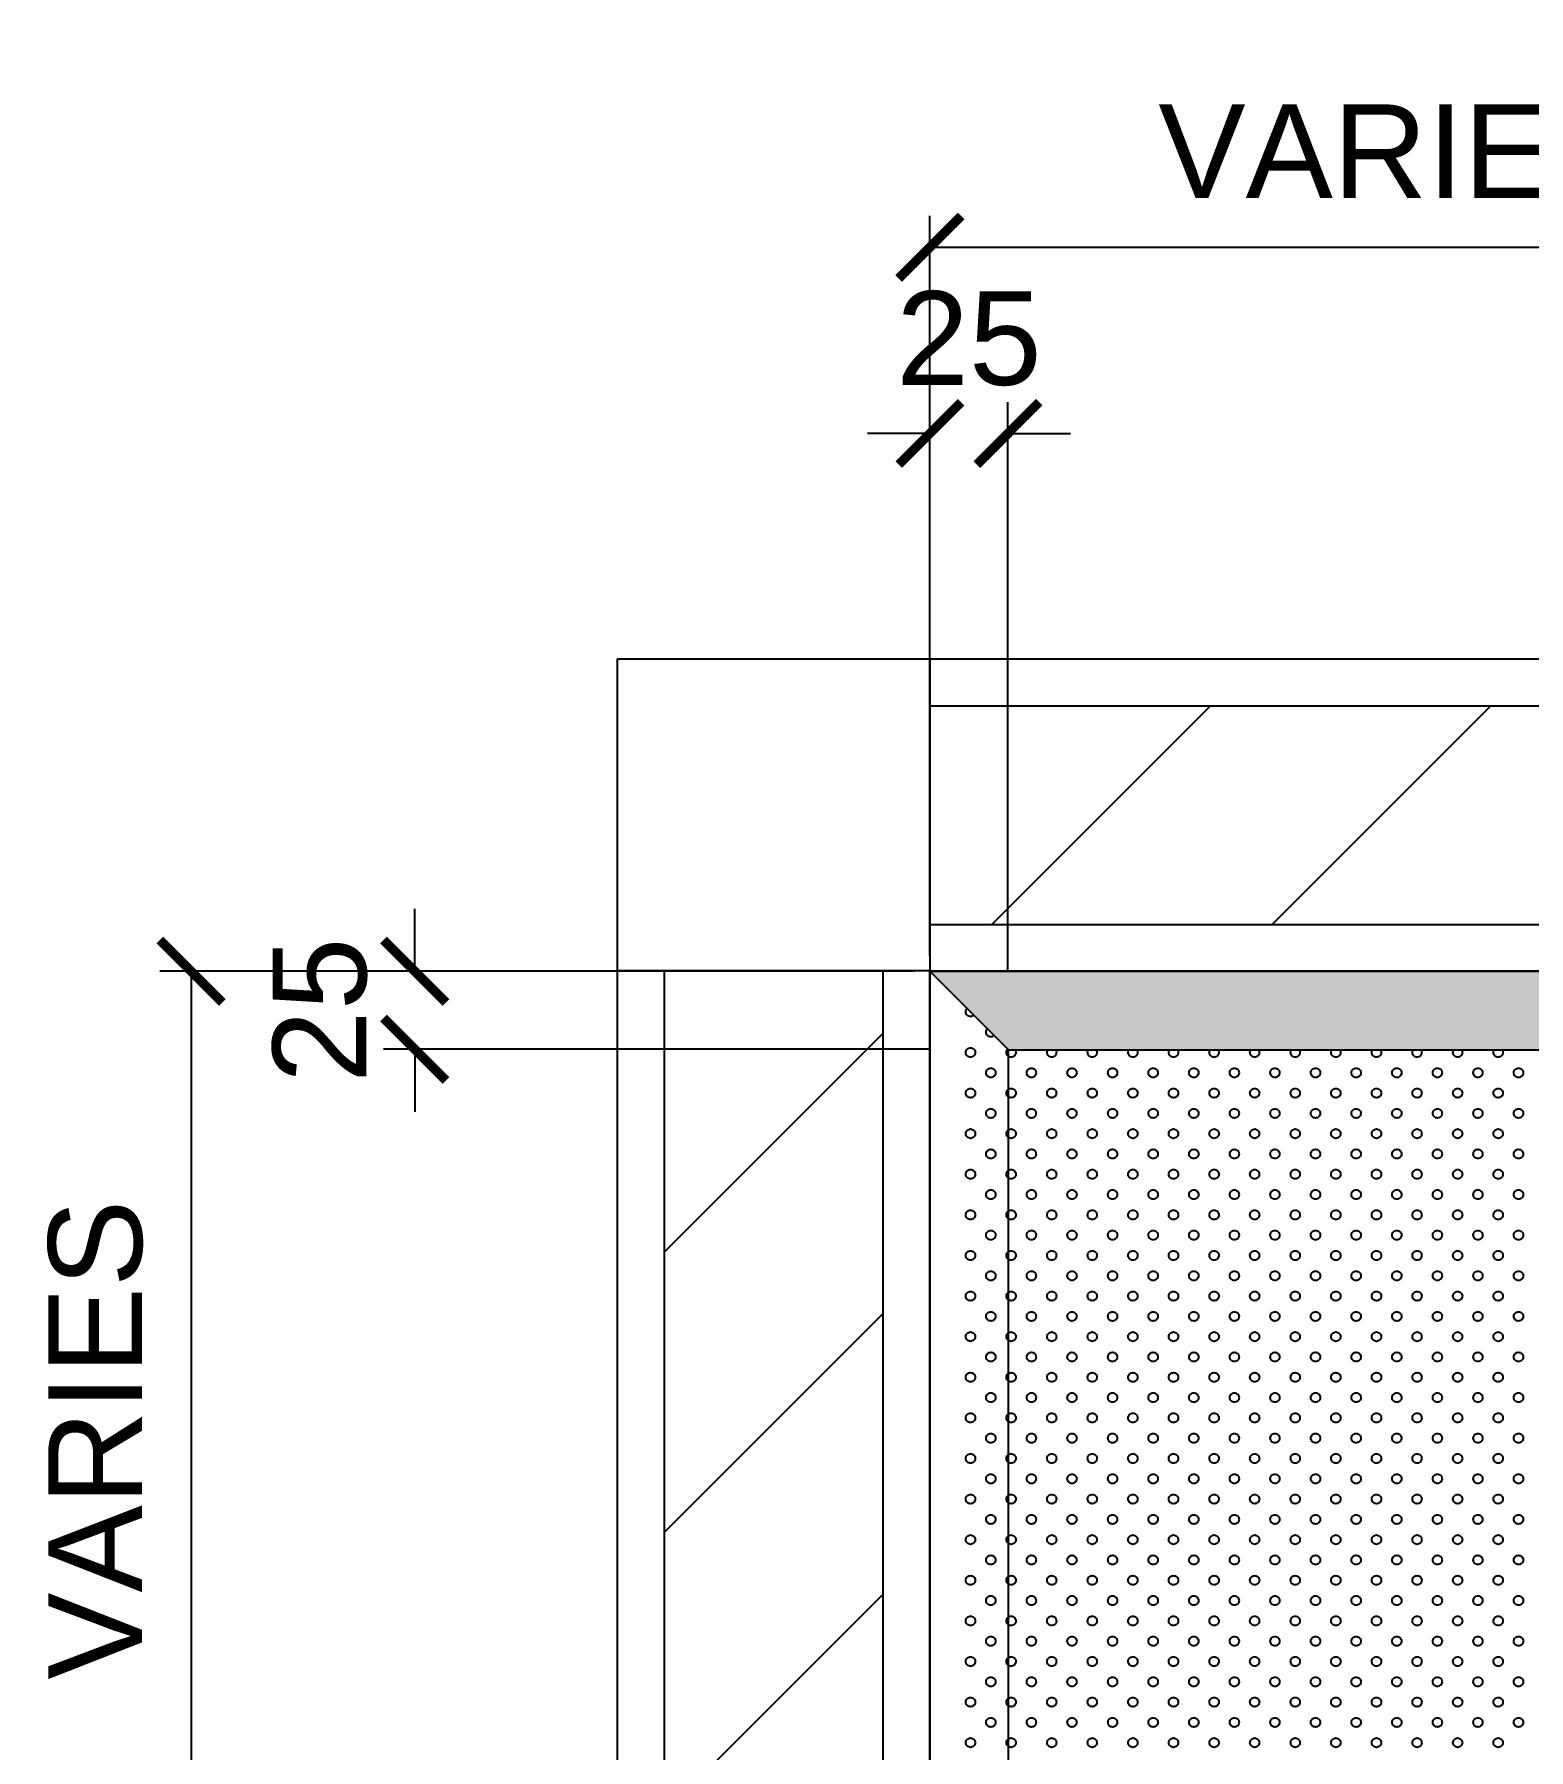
# Model space of a CAD drawing. Header units: millimetres. Extents: x 28487 to 58856, y 2691 to 22893.
# Drawn here: x 28487 to 28966, y 6700 to 7250 of the extents above; entities that cross this region are included whole.
import ezdxf
from ezdxf.xclip import XClip

# ---------------------------------------------------------------- set-up
doc = ezdxf.new("R2010")
doc.units = ezdxf.units.MM
doc.header["$XCLIPFRAME"] = 0
for name, color, linetype in [('0-LOCK', 251, 'Continuous'), ('000 - EX D I M', 251, 'Continuous'), ('000 - H A T C H', 9, 'Continuous'), ('000_CLIP-IN_ACESSORIES_SUB_COLOR_1', 1, 'Continuous'), ('000_CLIP-IN_PANEL_MAIN_COLOR_1', 3, 'Continuous'), ('000_CLIP-IN_PANEL_SUB_COLOR_2', 1, 'Continuous'), ('000_CLIP-IN_PANEL_WIPEOUT_', 250, 'Continuous')]:
    doc.layers.add(name, color=color, linetype=linetype)
doc.styles.add('Arial', font='arial.ttf')
doc.dimstyles.new('DIM 50 E-E', dxfattribs={"dimscale": 50, "dimtxt": 3, "dimasz": 2, "dimexe": 2, "dimexo": 2.5, "dimgap": 1.5, "dimtad": 1, "dimdec": 0, "dimzin": 0, "dimdsep": 46, "dimtxsty": 'Arial', "dimblk": 'ARCHTICK', "dimcen": 2, "dimclrd": 1, "dimclre": 1, "dimclrt": 3, "dimaunit": 1, "dimadec": 6, "dimazin": 0, "dimtfac": 1, "dimtdec": 0, "dimtix": 1, "dimtofl": 0, "dimtmove": 2, "dimatfit": 3, "dimfxl": 1, "dimtolj": 1, "dimtzin": 0, "dimlwd": -1, "dimlwe": -1, "dimarcsym": 0})
pattern_1 = [(45, (344539.788377367, -412772.7056011707), (-44.90128060534576, 44.90128060534577), [])]

# ---------------------------------------------------------------- blocks, each defined once
blk = doc.blocks.new('C-2-PP00-AR-2350-01-B_20251110-161349_EX_PLAN_WALL')
h = blk.add_hatch()
h.set_pattern_fill('ANSI31', color=251, scale=20, style=0)
h.set_pattern_definition(pattern_1)
h.paths.add_polyline_path([(3099.89999999851, -85), (3099.89999999851, -15), (99.89999999850988, -15), (99.89999999850988, -85)])
h = blk.add_hatch()
h.set_pattern_fill('ANSI31', color=251, scale=20, style=0)
h.set_pattern_definition(pattern_1)
h.paths.add_polyline_path([(14.89999999850988, -1900.000000001863), (84.89999999850988, -1900.000000001863), (84.89999999850988, -100.0000000018626), (14.89999999850988, -100.0000000018626)])
h.paths.add_polyline_path([(99.89999999850988, -1915.000000001863), (99.89999999850988, -1985), (3099.89999999851, -1985), (3099.89999999851, -1915.000000001863)])
h.paths.add_polyline_path([(3184.900000002235, -100.0000000018626), (3114.89999999851, -100.0000000018626), (3114.89999999851, -1900.000000001863), (3184.89999999851, -1900.000000001863)])
at = {"color": 2}
for p, q in [((0, 0), (3199.800000000745, 0)), ((-0.09999999776482582, -1999.900000002235), (-0.09999999776482582, -0.1000000014901161)), ((99.89999999850988, -1900.000000001863), (99.89999999850988, -100.0000000018626)), ((99.89999999850988, -100.0000000018626), (3099.89999999851, -100.0000000018626))]:
    blk.add_line(p, q, dxfattribs=at)
at = {"color": 1}
for p, q in [((99.89999999850988, -15), (3099.89999999851, -15)), ((99.89999999850988, -85), (3099.89999999851, -85)), ((14.89999999850988, -1900.000000001863), (14.89999999850988, -100.0000000018626)), ((84.89999999850988, -1900.000000001863), (84.89999999850988, -100.0000000018626))]:
    blk.add_line(p, q, dxfattribs=at)
at = {"color": 3}
blk.add_lwpolyline([(-0.09999999776118784, 0), (99.89999999851352, 0), (99.89999999851352, -99.90000000037253), (-0.09999999776118784, -99.90000000037253)], close=True, dxfattribs=at)
blk = doc.blocks.new('_ArchTick')
at = {"color": 0, "linetype": 'ByBlock', "const_width": 0.15}
blk.add_lwpolyline([(-0.5, -0.5), (0.5, 0.5)], dxfattribs=at)
blk = doc.blocks.new('*D71')
at = {"layer": '000 - EX D I M', "color": 1, "transparency": 16777216}
for p, q in [((99.89999999850988, -95.00000000186265), (99.8999999985099, 141.8341406085383)), ((399.8999999985099, -95.00000000186265), (399.8999999985099, 141.8341406085383)), ((99.8999999985099, 131.8341406085383), (399.8999999985099, 131.8341406085383))]:
    blk.add_line(p, q, dxfattribs=at)
at = {"layer": 'Defpoints', "color": 0, "transparency": 16777216}
for p in [(399.8999999985099, 131.8341406085383), (99.89999999850988, -100.0000000018626), (399.8999999985099, -100.0000000018626)]:
    blk.add_point(p, dxfattribs=at)
at = {"layer": '000 - EX D I M', "color": 1, "transparency": 16777216, "xscale": 20, "yscale": 20, "zscale": 20, "rotation": 180}
blk.add_blockref('_ArchTick', (99.8999999985099, 131.8341406085383), dxfattribs=at)
at = {"layer": '000 - EX D I M', "color": 1, "transparency": 16777216, "xscale": 20, "yscale": 20, "zscale": 20}
blk.add_blockref('_ArchTick', (399.8999999985099, 131.8341406085383), dxfattribs=at)
at = {"layer": '000 - EX D I M', "color": 3, "transparency": 16777216, "insert": (249.8999999985099, 162.3457367886201), "char_height": 30, "attachment_point": 5, "style": 'Arial'}
blk.add_mtext('\\A1;VARIES', dxfattribs=at)
blk = doc.blocks.new('*D77')
at = {"layer": '000 - EX D I M', "color": 1, "transparency": 16777216}
for p, q in [((94.89999999850993, -100.0000000018627), (-146.7036900386158, -100.0000000018627)), ((-136.7036900386158, -100.0000000018627), (-136.7036900386158, -400.0000000018629)), ((94.89999999850993, -400.0000000018629), (-146.7036900386158, -400.0000000018629))]:
    blk.add_line(p, q, dxfattribs=at)
at = {"layer": 'Defpoints', "color": 0, "transparency": 16777216}
for p in [(99.89999999850994, -100.0000000018627), (-136.7036900386158, -400.0000000018629), (99.89999999850994, -400.0000000018629)]:
    blk.add_point(p, dxfattribs=at)
at = {"layer": '000 - EX D I M', "color": 1, "transparency": 16777216, "xscale": 20, "yscale": 20, "zscale": 20}
for p, rotation in [((-136.7036900386158, -100.0000000018627), 90), ((-136.7036900386158, -400.0000000018629), 270)]:
    blk.add_blockref('_ArchTick', p, dxfattribs=dict(at, rotation=rotation))
at = {"layer": '000 - EX D I M', "color": 3, "transparency": 16777216, "insert": (-167.2152862186977, -250.0000000018627), "char_height": 30, "attachment_point": 5, "rotation": 90, "style": 'Arial'}
blk.add_mtext('\\A1;VARIES', dxfattribs=at)
blk = doc.blocks.new('*D98')
at = {"layer": '000 - EX D I M', "color": 1, "transparency": 16777216}
for p, q in [((-65.07149855267207, -100.0000000018627), (-65.07149855267208, -80.00000000186272)), ((94.89999999851356, -100.0000000018627), (-75.07149855267208, -100.0000000018627)), ((119.8999999985136, -125.0000000018627), (-75.07149855267208, -125.0000000018627)), ((-65.07149855267207, -125.0000000018627), (-65.07149855267207, -145.0000000018628))]:
    blk.add_line(p, q, dxfattribs=at)
at = {"layer": 'Defpoints', "color": 0, "transparency": 16777216}
for p in [(99.89999999851358, -100.0000000018627), (-65.07149855267207, -125.0000000018627), (124.8999999985136, -125.0000000018627)]:
    blk.add_point(p, dxfattribs=at)
at = {"layer": '000 - EX D I M', "color": 1, "transparency": 16777216, "xscale": 20, "yscale": 20, "zscale": 20}
for p, rotation in [((-65.07149855267207, -100.0000000018627), 270), ((-65.07149855267207, -125.0000000018627), 90)]:
    blk.add_blockref('_ArchTick', p, dxfattribs=dict(at, rotation=rotation))
at = {"layer": '000 - EX D I M', "color": 3, "transparency": 16777216, "insert": (-95.38868818432283, -112.5000000018627), "char_height": 30, "attachment_point": 5, "rotation": 90, "style": 'Arial'}
blk.add_mtext('\\A1;25', dxfattribs=at)
blk = doc.blocks.new('*D99')
at = {"layer": '000 - EX D I M', "color": 1, "transparency": 16777216}
for p, q in [((99.89999999851352, -95.00000000186265), (99.89999999851354, 82.21558212461969)), ((124.8999999985135, -120.0000000018626), (124.8999999985135, 82.21558212461969)), ((99.89999999851354, 72.21558212461969), (79.89999999851354, 72.21558212461969)), ((124.8999999985135, 72.21558212461969), (144.8999999985135, 72.21558212461969))]:
    blk.add_line(p, q, dxfattribs=at)
at = {"layer": 'Defpoints', "color": 0, "transparency": 16777216}
for p in [(124.8999999985135, 72.21558212461969), (99.89999999851352, -100.0000000018626), (124.8999999985135, -125.0000000018626)]:
    blk.add_point(p, dxfattribs=at)
at = {"layer": '000 - EX D I M', "color": 1, "transparency": 16777216, "xscale": 20, "yscale": 20, "zscale": 20}
blk.add_blockref('_ArchTick', (99.89999999851354, 72.21558212461969), dxfattribs=at)
at = {"layer": '000 - EX D I M', "color": 1, "transparency": 16777216, "xscale": 20, "yscale": 20, "zscale": 20, "rotation": 180}
blk.add_blockref('_ArchTick', (124.8999999985135, 72.21558212461969), dxfattribs=at)
at = {"layer": '000 - EX D I M', "color": 3, "transparency": 16777216, "insert": (112.3999999985135, 102.5327717562704), "char_height": 30, "attachment_point": 5, "style": 'Arial'}
blk.add_mtext('\\A1;25', dxfattribs=at)
blk = doc.blocks.new('*U157')
blk.add_wipeout([(-299.9999999809079, -299.9999999943541), (300.0000000190922, -299.9999999943541), (300.0000000190922, 300.0000000056459), (-299.9999999809079, 300.0000000056459)]).dxf.layer = '000_CLIP-IN_PANEL_WIPEOUT_'
at = {"layer": '000_CLIP-IN_ACESSORIES_SUB_COLOR_1'}
blk.add_lwpolyline([(-296.9999999809079, -296.9999999943541), (297.0000000190921, -296.9999999943541), (297.0000000190921, 297.0000000056459), (-296.9999999809079, 297.0000000056459)], close=True, dxfattribs=at)
at = {"layer": '000_CLIP-IN_PANEL_MAIN_COLOR_1'}
blk.add_lwpolyline([(-299.9999999809079, -299.9999999943541), (300.0000000190921, -299.9999999943541), (300.0000000190921, 300.0000000056459), (-299.9999999809079, 300.0000000056459)], close=True, dxfattribs=at)
blk = doc.blocks.new('TYP.CLIP-IN_20251110-163539_FOR_PPLINE_C02')
blk.add_blockref('*U157', (-1499.999999999987, 900))
at = {"color": 1}
blk.add_lwpolyline([(-1500.000000000005, -900.0000000000002), (1499.999999999995, -900.0000000000002), (1499.999999999995, 899.9999999999998), (-1500.000000000005, 899.9999999999998)], close=True, dxfattribs=at)
at = {"layer": '000_CLIP-IN_PANEL_SUB_COLOR_2'}
for centre in [(-1486.999999960114, 887.0000000039654), (-1473.999999961104, 887.0000000039654), (-1460.999999962093, 887.0000000039654), (-1447.999999963083, 887.0000000039654), (-1434.999999964072, 887.0000000039654), (-1421.999999965062, 887.0000000039654), (-1408.999999966051, 887.0000000039654), (-1395.999999967041, 887.0000000039654), (-1382.99999996803, 887.0000000039653), (-1369.99999996902, 887.0000000039653), (-1356.999999970009, 887.0000000039653), (-1343.999999970999, 887.0000000039653), (-1330.999999971988, 887.0000000039653), (-1317.999999972978, 887.0000000039653), (-1480.499999960638, 880.5000000044311), (-1467.499999961628, 880.5000000044311), (-1454.499999962617, 880.5000000044311), (-1441.499999963607, 880.5000000044311), (-1428.499999964596, 880.5000000044311), (-1415.499999965586, 880.5000000044311), (-1402.499999966575, 880.5000000044311), (-1389.499999967565, 880.500000004431), (-1376.499999968554, 880.500000004431), (-1363.499999969544, 880.500000004431), (-1350.499999970533, 880.500000004431), (-1337.499999971523, 880.500000004431), (-1324.499999972512, 880.500000004431), (-1311.499999973502, 880.500000004431), (-1486.999999960114, 874.0000000040454), (-1473.999999961104, 874.0000000040454), (-1460.999999962093, 874.0000000040454), (-1447.999999963083, 874.0000000040454), (-1434.999999964072, 874.0000000040454), (-1421.999999965062, 874.0000000040454), (-1408.999999966051, 874.0000000040454), (-1395.999999967041, 874.0000000040454), (-1382.99999996803, 874.0000000040453), (-1369.99999996902, 874.0000000040453), (-1356.999999970009, 874.0000000040453), (-1343.999999970999, 874.0000000040453), (-1330.999999971988, 874.0000000040453), (-1317.999999972978, 874.0000000040453), (-1480.499999960638, 867.5000000045111), (-1467.499999961628, 867.5000000045111), (-1454.499999962617, 867.5000000045111), (-1441.499999963607, 867.5000000045111), (-1428.499999964596, 867.5000000045111), (-1415.499999965586, 867.5000000045111), (-1402.499999966575, 867.5000000045111), (-1389.499999967565, 867.500000004511), (-1376.499999968554, 867.500000004511), (-1363.499999969544, 867.500000004511), (-1350.499999970533, 867.500000004511), (-1337.499999971523, 867.500000004511), (-1324.499999972512, 867.500000004511), (-1311.499999973502, 867.500000004511), (-1486.999999960114, 861.0000000041255), (-1473.999999961104, 861.0000000041255), (-1460.999999962093, 861.0000000041255), (-1447.999999963083, 861.0000000041255), (-1434.999999964072, 861.0000000041255), (-1421.999999965062, 861.0000000041255), (-1408.999999966051, 861.0000000041255), (-1395.999999967041, 861.0000000041255), (-1382.99999996803, 861.0000000041254), (-1369.99999996902, 861.0000000041254), (-1356.999999970009, 861.0000000041254), (-1343.999999970999, 861.0000000041254), (-1330.999999971988, 861.0000000041254), (-1317.999999972978, 861.0000000041254), (-1480.499999960638, 854.5000000045911), (-1467.499999961628, 854.5000000045911), (-1454.499999962617, 854.5000000045911), (-1441.499999963607, 854.5000000045911), (-1428.499999964596, 854.5000000045911), (-1415.499999965586, 854.5000000045911), (-1402.499999966575, 854.5000000045911), (-1389.499999967565, 854.500000004591), (-1376.499999968554, 854.500000004591), (-1363.499999969544, 854.500000004591), (-1350.499999970533, 854.500000004591), (-1337.499999971523, 854.500000004591), (-1324.499999972512, 854.500000004591), (-1311.499999973502, 854.500000004591), (-1486.999999960114, 848.0000000042055), (-1473.999999961104, 848.0000000042055), (-1460.999999962093, 848.0000000042055), (-1447.999999963083, 848.0000000042055), (-1434.999999964072, 848.0000000042055), (-1421.999999965062, 848.0000000042055), (-1408.999999966051, 848.0000000042055), (-1395.999999967041, 848.0000000042055), (-1382.99999996803, 848.0000000042054), (-1369.99999996902, 848.0000000042054), (-1356.999999970009, 848.0000000042054), (-1343.999999970999, 848.0000000042054), (-1330.999999971988, 848.0000000042054), (-1317.999999972978, 848.0000000042054), (-1480.499999960638, 841.5000000046712), (-1467.499999961628, 841.5000000046712), (-1454.499999962617, 841.5000000046712), (-1441.499999963607, 841.5000000046712), (-1428.499999964596, 841.5000000046712), (-1415.499999965586, 841.5000000046712), (-1402.499999966575, 841.5000000046712), (-1389.499999967565, 841.500000004671), (-1376.499999968554, 841.500000004671), (-1363.499999969544, 841.500000004671), (-1350.499999970533, 841.500000004671), (-1337.499999971523, 841.500000004671), (-1324.499999972512, 841.500000004671), (-1311.499999973502, 841.500000004671), (-1486.999999960114, 835.0000000042855), (-1473.999999961104, 835.0000000042855), (-1460.999999962093, 835.0000000042855), (-1447.999999963083, 835.0000000042855), (-1434.999999964072, 835.0000000042855), (-1421.999999965062, 835.0000000042855), (-1408.999999966051, 835.0000000042855), (-1395.999999967041, 835.0000000042855), (-1382.99999996803, 835.0000000042854), (-1369.99999996902, 835.0000000042854), (-1356.999999970009, 835.0000000042854), (-1343.999999970999, 835.0000000042854), (-1330.999999971988, 835.0000000042854), (-1317.999999972978, 835.0000000042854), (-1480.499999960638, 828.5000000047512), (-1467.499999961628, 828.5000000047512), (-1454.499999962617, 828.5000000047512), (-1441.499999963607, 828.5000000047512), (-1428.499999964596, 828.5000000047512), (-1415.499999965586, 828.5000000047512), (-1402.499999966575, 828.5000000047512), (-1389.499999967565, 828.5000000047511), (-1376.499999968554, 828.5000000047511), (-1363.499999969544, 828.5000000047511), (-1350.499999970533, 828.5000000047511), (-1337.499999971523, 828.5000000047511), (-1324.499999972512, 828.5000000047511), (-1311.499999973502, 828.5000000047511), (-1486.999999960114, 822.0000000043656), (-1473.999999961104, 822.0000000043656), (-1460.999999962093, 822.0000000043656), (-1447.999999963083, 822.0000000043656), (-1434.999999964072, 822.0000000043656), (-1421.999999965062, 822.0000000043656), (-1408.999999966051, 822.0000000043656), (-1395.999999967041, 822.0000000043656), (-1382.99999996803, 822.0000000043655), (-1369.99999996902, 822.0000000043655), (-1356.999999970009, 822.0000000043655), (-1343.999999970999, 822.0000000043655), (-1330.999999971988, 822.0000000043655), (-1317.999999972978, 822.0000000043655), (-1480.499999960638, 815.5000000048312), (-1467.499999961628, 815.5000000048312), (-1454.499999962617, 815.5000000048312), (-1441.499999963607, 815.5000000048312), (-1428.499999964596, 815.5000000048312), (-1415.499999965586, 815.5000000048312), (-1402.499999966575, 815.5000000048312), (-1389.499999967565, 815.5000000048311), (-1376.499999968554, 815.5000000048311), (-1363.499999969544, 815.5000000048311), (-1350.499999970533, 815.5000000048311), (-1337.499999971523, 815.5000000048311), (-1324.499999972512, 815.5000000048311), (-1311.499999973502, 815.5000000048311), (-1486.999999960114, 809.0000000044456), (-1473.999999961104, 809.0000000044456), (-1460.999999962093, 809.0000000044456), (-1447.999999963083, 809.0000000044456), (-1434.999999964072, 809.0000000044456), (-1421.999999965062, 809.0000000044456), (-1408.999999966051, 809.0000000044456), (-1395.999999967041, 809.0000000044456), (-1382.99999996803, 809.0000000044455), (-1369.99999996902, 809.0000000044455), (-1356.999999970009, 809.0000000044455), (-1343.999999970999, 809.0000000044455), (-1330.999999971988, 809.0000000044455), (-1317.999999972978, 809.0000000044455), (-1480.499999960638, 802.5000000049113), (-1467.499999961628, 802.5000000049113), (-1454.499999962617, 802.5000000049113), (-1441.499999963607, 802.5000000049113), (-1428.499999964596, 802.5000000049113), (-1415.499999965586, 802.5000000049113), (-1402.499999966575, 802.5000000049113), (-1389.499999967565, 802.5000000049112), (-1376.499999968554, 802.5000000049112), (-1363.499999969544, 802.5000000049112), (-1350.499999970533, 802.5000000049112), (-1337.499999971523, 802.5000000049112), (-1324.499999972512, 802.5000000049112), (-1311.499999973502, 802.5000000049112), (-1486.999999960114, 796.0000000045256), (-1473.999999961104, 796.0000000045256), (-1460.999999962093, 796.0000000045256), (-1447.999999963083, 796.0000000045256), (-1434.999999964072, 796.0000000045256), (-1421.999999965062, 796.0000000045256), (-1408.999999966051, 796.0000000045256), (-1395.999999967041, 796.0000000045256), (-1382.99999996803, 796.0000000045255), (-1369.99999996902, 796.0000000045255), (-1356.999999970009, 796.0000000045255), (-1343.999999970999, 796.0000000045255), (-1330.999999971988, 796.0000000045255), (-1317.999999972978, 796.0000000045255), (-1480.499999960638, 789.5000000049913), (-1467.499999961628, 789.5000000049913), (-1454.499999962617, 789.5000000049913), (-1441.499999963607, 789.5000000049913), (-1428.499999964596, 789.5000000049913), (-1415.499999965586, 789.5000000049913), (-1402.499999966575, 789.5000000049913), (-1389.499999967565, 789.5000000049912), (-1376.499999968554, 789.5000000049912), (-1363.499999969544, 789.5000000049912), (-1350.499999970533, 789.5000000049912), (-1337.499999971523, 789.5000000049912), (-1324.499999972512, 789.5000000049912), (-1311.499999973502, 789.5000000049912), (-1486.999999960114, 783.0000000046057), (-1473.999999961104, 783.0000000046057), (-1460.999999962093, 783.0000000046057), (-1447.999999963083, 783.0000000046057), (-1434.999999964072, 783.0000000046057), (-1421.999999965062, 783.0000000046057), (-1408.999999966051, 783.0000000046057), (-1395.999999967041, 783.0000000046057), (-1382.99999996803, 783.0000000046056), (-1369.99999996902, 783.0000000046056), (-1356.999999970009, 783.0000000046056), (-1343.999999970999, 783.0000000046056), (-1330.999999971988, 783.0000000046056), (-1317.999999972978, 783.0000000046056), (-1480.499999960638, 776.5000000050713), (-1467.499999961628, 776.5000000050713), (-1454.499999962617, 776.5000000050713), (-1441.499999963607, 776.5000000050713), (-1428.499999964596, 776.5000000050713), (-1415.499999965586, 776.5000000050713), (-1402.499999966575, 776.5000000050713), (-1389.499999967565, 776.5000000050712), (-1376.499999968554, 776.5000000050712), (-1363.499999969544, 776.5000000050712), (-1350.499999970533, 776.5000000050712), (-1337.499999971523, 776.5000000050712), (-1324.499999972512, 776.5000000050712), (-1311.499999973502, 776.5000000050712), (-1486.999999960114, 770.0000000046857), (-1473.999999961104, 770.0000000046857), (-1460.999999962093, 770.0000000046857), (-1447.999999963083, 770.0000000046857), (-1434.999999964072, 770.0000000046857), (-1421.999999965062, 770.0000000046857), (-1408.999999966051, 770.0000000046857), (-1395.999999967041, 770.0000000046857), (-1382.99999996803, 770.0000000046856), (-1369.99999996902, 770.0000000046856), (-1356.999999970009, 770.0000000046856), (-1343.999999970999, 770.0000000046856), (-1330.999999971988, 770.0000000046856), (-1317.999999972978, 770.0000000046856), (-1480.499999960638, 763.5000000051514), (-1467.499999961628, 763.5000000051514), (-1454.499999962617, 763.5000000051514), (-1441.499999963607, 763.5000000051514), (-1428.499999964596, 763.5000000051514), (-1415.499999965586, 763.5000000051514), (-1402.499999966575, 763.5000000051514), (-1389.499999967565, 763.5000000051513), (-1376.499999968554, 763.5000000051513), (-1363.499999969544, 763.5000000051513), (-1350.499999970533, 763.5000000051513), (-1337.499999971523, 763.5000000051513), (-1324.499999972512, 763.5000000051513), (-1311.499999973502, 763.5000000051513), (-1486.999999960114, 757.0000000047658), (-1473.999999961104, 757.0000000047658), (-1460.999999962093, 757.0000000047658), (-1447.999999963083, 757.0000000047658), (-1434.999999964072, 757.0000000047658), (-1421.999999965062, 757.0000000047658), (-1408.999999966051, 757.0000000047658), (-1395.999999967041, 757.0000000047658), (-1382.99999996803, 757.0000000047656), (-1369.99999996902, 757.0000000047656), (-1356.999999970009, 757.0000000047656), (-1343.999999970999, 757.0000000047656), (-1330.999999971988, 757.0000000047656), (-1317.999999972978, 757.0000000047656), (-1480.499999960638, 750.5000000052314), (-1467.499999961628, 750.5000000052314), (-1454.499999962617, 750.5000000052314), (-1441.499999963607, 750.5000000052314), (-1428.499999964596, 750.5000000052314), (-1415.499999965586, 750.5000000052314), (-1402.499999966575, 750.5000000052314), (-1389.499999967565, 750.5000000052313), (-1376.499999968554, 750.5000000052313), (-1363.499999969544, 750.5000000052313), (-1350.499999970533, 750.5000000052313), (-1337.499999971523, 750.5000000052313), (-1324.499999972512, 750.5000000052313), (-1311.499999973502, 750.5000000052313), (-1486.999999960114, 744.0000000048458), (-1473.999999961104, 744.0000000048458), (-1460.999999962093, 744.0000000048458), (-1447.999999963083, 744.0000000048458), (-1434.999999964072, 744.0000000048458), (-1421.999999965062, 744.0000000048458), (-1408.999999966051, 744.0000000048458), (-1395.999999967041, 744.0000000048458), (-1382.99999996803, 744.0000000048457), (-1369.99999996902, 744.0000000048457), (-1356.999999970009, 744.0000000048457), (-1343.999999970999, 744.0000000048457), (-1330.999999971988, 744.0000000048457), (-1317.999999972978, 744.0000000048457), (-1480.499999960638, 737.5000000053114), (-1467.499999961628, 737.5000000053114), (-1454.499999962617, 737.5000000053114), (-1441.499999963607, 737.5000000053114), (-1428.499999964596, 737.5000000053114), (-1415.499999965586, 737.5000000053114), (-1402.499999966575, 737.5000000053114), (-1389.499999967565, 737.5000000053113), (-1376.499999968554, 737.5000000053113), (-1363.499999969544, 737.5000000053113), (-1350.499999970533, 737.5000000053113), (-1337.499999971523, 737.5000000053113), (-1324.499999972512, 737.5000000053113), (-1311.499999973502, 737.5000000053113), (-1486.999999960114, 731.0000000049258), (-1473.999999961104, 731.0000000049258), (-1460.999999962093, 731.0000000049258), (-1447.999999963083, 731.0000000049258), (-1434.999999964072, 731.0000000049258), (-1421.999999965062, 731.0000000049258), (-1408.999999966051, 731.0000000049258), (-1395.999999967041, 731.0000000049258), (-1382.99999996803, 731.0000000049257), (-1369.99999996902, 731.0000000049257), (-1356.999999970009, 731.0000000049257), (-1343.999999970999, 731.0000000049257), (-1330.999999971988, 731.0000000049257), (-1317.999999972978, 731.0000000049257), (-1480.499999960638, 724.5000000053915), (-1467.499999961628, 724.5000000053915), (-1454.499999962617, 724.5000000053915), (-1441.499999963607, 724.5000000053915), (-1428.499999964596, 724.5000000053915), (-1415.499999965586, 724.5000000053915), (-1402.499999966575, 724.5000000053915), (-1389.499999967565, 724.5000000053914), (-1376.499999968554, 724.5000000053914), (-1363.499999969544, 724.5000000053914), (-1350.499999970533, 724.5000000053914), (-1337.499999971523, 724.5000000053914), (-1324.499999972512, 724.5000000053914), (-1311.499999973502, 724.5000000053914), (-1486.999999960114, 718.0000000050059), (-1473.999999961104, 718.0000000050059), (-1460.999999962093, 718.0000000050059), (-1447.999999963083, 718.0000000050059), (-1434.999999964072, 718.0000000050059), (-1421.999999965062, 718.0000000050059), (-1408.999999966051, 718.0000000050059), (-1395.999999967041, 718.0000000050059), (-1382.99999996803, 718.0000000050057), (-1369.99999996902, 718.0000000050057), (-1356.999999970009, 718.0000000050057), (-1343.999999970999, 718.0000000050057), (-1330.999999971988, 718.0000000050057), (-1317.999999972978, 718.0000000050057), (-1480.499999960638, 711.5000000054715), (-1467.499999961628, 711.5000000054715), (-1454.499999962617, 711.5000000054715), (-1441.499999963607, 711.5000000054715), (-1428.499999964596, 711.5000000054715), (-1415.499999965586, 711.5000000054715), (-1402.499999966575, 711.5000000054715), (-1389.499999967565, 711.5000000054714), (-1376.499999968554, 711.5000000054714), (-1363.499999969544, 711.5000000054714), (-1350.499999970533, 711.5000000054714), (-1337.499999971523, 711.5000000054714), (-1324.499999972512, 711.5000000054714), (-1311.499999973502, 711.5000000054714), (-1486.999999960114, 705.0000000050859), (-1473.999999961104, 705.0000000050859), (-1460.999999962093, 705.0000000050859), (-1447.999999963083, 705.0000000050859), (-1434.999999964072, 705.0000000050859), (-1421.999999965062, 705.0000000050859), (-1408.999999966051, 705.0000000050859), (-1395.999999967041, 705.0000000050859), (-1382.99999996803, 705.0000000050858), (-1369.99999996902, 705.0000000050858), (-1356.999999970009, 705.0000000050858), (-1343.999999970999, 705.0000000050858), (-1330.999999971988, 705.0000000050858), (-1317.999999972978, 705.0000000050858), (-1480.499999960638, 698.5000000055516), (-1467.499999961628, 698.5000000055516), (-1454.499999962617, 698.5000000055516), (-1441.499999963607, 698.5000000055516), (-1428.499999964596, 698.5000000055516), (-1415.499999965586, 698.5000000055516), (-1402.499999966575, 698.5000000055516), (-1389.499999967565, 698.5000000055514), (-1376.499999968554, 698.5000000055514), (-1363.499999969544, 698.5000000055514), (-1350.499999970533, 698.5000000055514), (-1337.499999971523, 698.5000000055514), (-1324.499999972512, 698.5000000055514), (-1311.499999973502, 698.5000000055514), (-1486.999999960114, 692.0000000051659), (-1473.999999961104, 692.0000000051659), (-1460.999999962093, 692.0000000051659), (-1447.999999963083, 692.0000000051659), (-1434.999999964072, 692.0000000051659), (-1421.999999965062, 692.0000000051659), (-1408.999999966051, 692.0000000051659), (-1395.999999967041, 692.0000000051659), (-1382.99999996803, 692.0000000051658), (-1369.99999996902, 692.0000000051658), (-1356.999999970009, 692.0000000051658), (-1343.999999970999, 692.0000000051658), (-1330.999999971988, 692.0000000051658), (-1317.999999972978, 692.0000000051658), (-1480.499999960638, 685.5000000056316), (-1467.499999961628, 685.5000000056316), (-1454.499999962617, 685.5000000056316), (-1441.499999963607, 685.5000000056316), (-1428.499999964596, 685.5000000056316), (-1415.499999965586, 685.5000000056316), (-1402.499999966575, 685.5000000056316), (-1389.499999967565, 685.5000000056315), (-1376.499999968554, 685.5000000056315), (-1363.499999969544, 685.5000000056315), (-1350.499999970533, 685.5000000056315), (-1337.499999971523, 685.5000000056315), (-1324.499999972512, 685.5000000056315), (-1311.499999973502, 685.5000000056315), (-1486.999999960114, 679.000000005246), (-1473.999999961104, 679.000000005246), (-1460.999999962093, 679.000000005246), (-1447.999999963083, 679.000000005246), (-1434.999999964072, 679.000000005246), (-1421.999999965062, 679.000000005246), (-1408.999999966051, 679.000000005246), (-1395.999999967041, 679.000000005246), (-1382.99999996803, 679.0000000052459), (-1369.99999996902, 679.0000000052459), (-1356.999999970009, 679.0000000052459), (-1343.999999970999, 679.0000000052459), (-1330.999999971988, 679.0000000052459), (-1317.999999972978, 679.0000000052459), (-1480.499999960638, 672.5000000057116), (-1467.499999961628, 672.5000000057116), (-1454.499999962617, 672.5000000057116), (-1441.499999963607, 672.5000000057116), (-1428.499999964596, 672.5000000057116), (-1415.499999965586, 672.5000000057116), (-1402.499999966575, 672.5000000057116), (-1389.499999967565, 672.5000000057115), (-1376.499999968554, 672.5000000057115), (-1363.499999969544, 672.5000000057115), (-1350.499999970533, 672.5000000057115), (-1337.499999971523, 672.5000000057115), (-1324.499999972512, 672.5000000057115), (-1311.499999973502, 672.5000000057115), (-1486.999999960114, 666.000000005326), (-1473.999999961104, 666.000000005326), (-1460.999999962093, 666.000000005326), (-1447.999999963083, 666.000000005326), (-1434.999999964072, 666.000000005326), (-1421.999999965062, 666.000000005326), (-1408.999999966051, 666.000000005326), (-1395.999999967041, 666.000000005326), (-1382.99999996803, 666.0000000053259), (-1369.99999996902, 666.0000000053259), (-1356.999999970009, 666.0000000053259), (-1343.999999970999, 666.0000000053259), (-1330.999999971988, 666.0000000053259), (-1317.999999972978, 666.0000000053259), (-1480.499999960638, 659.5000000057917), (-1467.499999961628, 659.5000000057917), (-1454.499999962617, 659.5000000057917), (-1441.499999963607, 659.5000000057917), (-1428.499999964596, 659.5000000057917), (-1415.499999965586, 659.5000000057917), (-1402.499999966575, 659.5000000057917), (-1389.499999967565, 659.5000000057915), (-1376.499999968554, 659.5000000057915), (-1363.499999969544, 659.5000000057915), (-1350.499999970533, 659.5000000057915), (-1337.499999971523, 659.5000000057915), (-1324.499999972512, 659.5000000057915), (-1311.499999973502, 659.5000000057915), (-1486.999999960114, 653.000000005406), (-1473.999999961104, 653.000000005406), (-1460.999999962093, 653.000000005406), (-1447.999999963083, 653.000000005406), (-1434.999999964072, 653.000000005406), (-1421.999999965062, 653.000000005406), (-1408.999999966051, 653.000000005406), (-1395.999999967041, 653.000000005406), (-1382.99999996803, 653.0000000054059), (-1369.99999996902, 653.0000000054059), (-1356.999999970009, 653.0000000054059), (-1343.999999970999, 653.0000000054059), (-1330.999999971988, 653.0000000054059), (-1317.999999972978, 653.0000000054059)]:
    blk.add_circle(centre, 1.50000000030559, dxfattribs=at)
blk = doc.blocks.new('*U165')
blk.add_wipeout([(2.2737367544323206e-13, -9.094947017729282e-13), (25.149999999484862, 25.149999999483725), (25.14999999948327, 1774.850000006161), (-1.5916157281026244e-12, 1800.000000005646)])
at = {"layer": '000 - H A T C H'}
h = blk.add_hatch(dxfattribs=at)
h.set_pattern_fill('DOTS', color=8)
h.set_pattern_definition([(0, (-1.755040557333242e-12, 1710.000000005646), (0.79375, 1.5875), [0, -1.5875])])
h.paths.add_polyline_path([(1.70530256582424e-13, -7.815970093361102e-13), (25.14999999948505, 25.14999999948407), (25.14999999948329, 1774.850000006161), (-1.570299446035616e-12, 1800.000000005645)])
at = {"layer": '000_CLIP-IN_ACESSORIES_SUB_COLOR_1'}
blk.add_lwpolyline([(1.70530256582424e-13, -7.815970093361102e-13), (25.14999999948505, 25.14999999948407), (25.14999999948329, 1774.850000006161), (-1.570299446035616e-12, 1800.000000005645)], close=True, dxfattribs=at)
blk.add_wipeout([(-1.5916157281026244e-12, 1800.0000000056457), (25.14999999948327, 1774.8500000061608), (2974.8500000005133, 1774.85000000616), (2999.9999999999973, 1800.0000000056439)])
at = {"layer": '000 - H A T C H'}
h = blk.add_hatch(dxfattribs=at)
h.set_pattern_fill('DOTS', color=8)
h.set_pattern_definition([(0, (2920.000000000372, 1719.70000000602), (0.79375, 1.5875), [0, -1.5875])])
h.paths.add_polyline_path([(-1.584510300750818e-12, 1800.000000005645), (25.14999999948329, 1774.850000006161), (2974.850000000512, 1774.850000006159), (2999.999999999997, 1800.000000005644)])
at = {"layer": '000_CLIP-IN_ACESSORIES_SUB_COLOR_1'}
blk.add_lwpolyline([(-1.584510300750818e-12, 1800.000000005645), (25.14999999948329, 1774.850000006161), (2974.850000000512, 1774.850000006159), (2999.999999999997, 1800.000000005644)], close=True, dxfattribs=at)
blk = doc.blocks.new('C-2-PP00-AR-2350-01-B_20251110-161513_EX_DIM')
at = {"layer": '000 - EX D I M'}
dim = blk.add_linear_dim(base=(399.8999999985099, 131.8341406085383), p1=(99.89999999850988, -100.0000000018626), p2=(399.8999999985099, -100.0000000018626), text='VARIES', dimstyle='DIM 50 E-E', override={"dimscale": 10, "dimexe": 1, "dimexo": 0.5}, dxfattribs=at)
dim.commit()
dim.dimension.update_dxf_attribs({"geometry": '*D71', "text_midpoint": (249.8999999985099, 162.3457367886201)})
dim = blk.add_linear_dim(base=(124.8999999985135, 72.21558212461969), p1=(99.89999999851352, -100.0000000018626), p2=(124.8999999985135, -125.0000000018626), dimstyle='DIM 50 E-E', override={"dimscale": 10, "dimexe": 1, "dimexo": 0.5}, dxfattribs=at)
dim.commit()
dim.dimension.update_dxf_attribs({"geometry": '*D99', "text_midpoint": (112.3999999985135, 102.5327717562704)})
dim = blk.add_linear_dim(base=(-65.07149855267207, -125.0000000018627), p1=(99.89999999851352, -100.0000000018626), p2=(124.8999999985135, -125.0000000018626), angle=90, dimstyle='DIM 50 E-E', override={"dimscale": 10, "dimexe": 1, "dimexo": 0.5}, dxfattribs=at)
dim.commit()
dim.dimension.update_dxf_attribs({"geometry": '*D98', "text_midpoint": (-95.38868818432283, -112.5000000018627)})
dim = blk.add_linear_dim(base=(-136.7036900386158, -400.0000000018629), p1=(99.89999999850988, -100.0000000018626), p2=(99.89999999850988, -400.0000000018626), angle=90, text='VARIES', dimstyle='DIM 50 E-E', override={"dimscale": 10, "dimexe": 1, "dimexo": 0.5}, dxfattribs=at)
dim.commit()
dim.dimension.update_dxf_attribs({"geometry": '*D77', "text_midpoint": (-167.2152862186977, -250.0000000018627)})

msp = doc.modelspace()

# ---------------------------------------------------------------- linework, layer by layer
at = {"color": 1}
for points in [[(28774.19376743099, 5149.507187225332), (31774.19376743099, 5149.507187225332), (31774.19376743099, 6949.507187225332), (28774.19376743099, 6949.507187225332)], [(31774.19376743099, 6949.507187225332), (28774.19376743099, 6949.507187225332), (28774.19376743099, 5149.507187225332), (31774.19376743099, 5149.507187225332)]]:
    msp.add_lwpolyline(points, close=True, dxfattribs=at)
at = {"layer": '0-LOCK', "color": 1}
msp.add_lwpolyline([(31774.19376743099, 6949.507187225332), (28774.19376743099, 6949.507187225332), (28774.19376743099, 5149.507187225332), (31774.19376743099, 5149.507187225332), (31774.19376743099, 6949.507187225332)], close=True, dxfattribs=at)

# ---------------------------------------------------------------- block references
msp.add_blockref('C-2-PP00-AR-2350-01-B_20251110-161513_EX_DIM', (28674.29376743248, 7049.507187227195), dxfattribs=at)

# ---------------------------------------------------------------- next in the draw order: block references
ref = msp.add_blockref('TYP.CLIP-IN_20251110-163539_FOR_PPLINE_C02', (30274.19376743099, 6049.507187225332))
XClip(ref).set_block_clipping_path([(-282.68779524376805, 900), (-223.18339045674657, 832.6495614811274), (-165.36632818719954, 763.8467580420993), (-109.80349577390734, 693.213698009692), (-57.26516429404728, 620.3072487909112), (-8.837836409467855, 544.6152677974969), (33.8958859084305, 465.5825236794426), (68.58731263489244, 382.7285890232133), (91.81404162282342, 296.0033926673359), (99.11951014829174, 206.58459383355512), (86.40570524597206, 117.83285936500943), (52.862869135562505, 34.680513650508146), (2.1393321508003282, -39.342686533139386), (-59.147897147689946, -105.01062778866526), (-125.92358849422817, -165.13600299405698), (-195.55225704707846, -221.9520193781318), (-266.43158291184955, -277.20796639785476), (-337.29998646134845, -332.4777616231722), (-406.777330436129, -389.47812093195444), (-472.7267725019301, -450.4959168526657), (-530.62628840447, -519.0864641235012), (-568.3121206018877, -600.072031302193), (-564.161007109029, -688.8543593628619), (-524.2432105395092, -768.9789761158363), (-467.1353885997778, -838.2493669942533), (-401.88035284295984, -900.0000000000355), (-1500.0000000000073, -899.9999999943539), (-1500, 900.0000000056461)])

# ---------------------------------------------------------------- next in the draw order: linework, layer by layer
at = {"color": 1}
msp.add_lwpolyline([(28774.19376743098, 5149.507187230978), (28774.19376743099, 6949.507187230978), (29991.50597218722, 6949.507187225332), (30051.01037697424, 6882.156748706459), (30108.82743924379, 6813.353945267431), (30164.39027165708, 6742.720885235024), (30216.92860313694, 6669.814436016243), (30265.35593102152, 6594.122455022829), (30308.08965333942, 6515.089710904775), (30342.78108006588, 6432.235776248545), (30366.00780905381, 6345.510579892668), (30373.31327757928, 6256.091781058887), (30360.59947267696, 6167.340046590341), (30327.05663656655, 6084.18770087584)], dxfattribs=at)

# ---------------------------------------------------------------- next in the draw order: block references
ref = msp.add_blockref('*U165', (28774.19376743099, 5149.507187225333))
XClip(ref).set_block_clipping_path([(1217.312204756232, 1799.999999999999), (1276.8166095432534, 1732.6495614811265), (1334.6336718128005, 1663.8467580420984), (1390.1965042260927, 1593.2136980096911), (1442.7348357059527, 1520.3072487909103), (1491.1621635905321, 1444.615267797496), (1533.8958859084305, 1365.5825236794417), (1568.5873126348924, 1282.7285890232124), (1591.8140416228234, 1196.003392667335), (1599.1195101482917, 1106.5845938335542), (1586.405705245972, 1017.8328593650085), (1552.8628691355625, 934.6805136505072), (1502.1393321508003, 860.6573134668597), (1440.85210285231, 794.9893722113338), (1374.0764115057718, 734.8639970059421), (1304.4477429529215, 678.0479806218673), (1233.5684170881505, 622.7920336021443), (1162.7000135386515, 567.5222383768269), (1093.222669563871, 510.52187906804465), (1027.27322749807, 449.5040831473334), (969.37371159553, 380.9135358764979), (931.6878793981123, 299.92796869780614), (935.838992890971, 211.14564063713715), (975.7567894604908, 131.0210238841628), (1032.8646114002222, 61.75063300574584), (1098.1196471570402, -3.637978807091713e-11), (-7.275957614183426e-12, 5.6452336139045656e-09), (-0.17826429952765466, 1800.3214269178197)])

# ---------------------------------------------------------------- next in the draw order: block references
at = {"layer": '0-LOCK', "color": 1}
msp.add_blockref('C-2-PP00-AR-2350-01-B_20251110-161349_EX_PLAN_WALL', (28674.29376743248, 7049.507187227195), dxfattribs=at)

doc.saveas('drawing.dxf')
